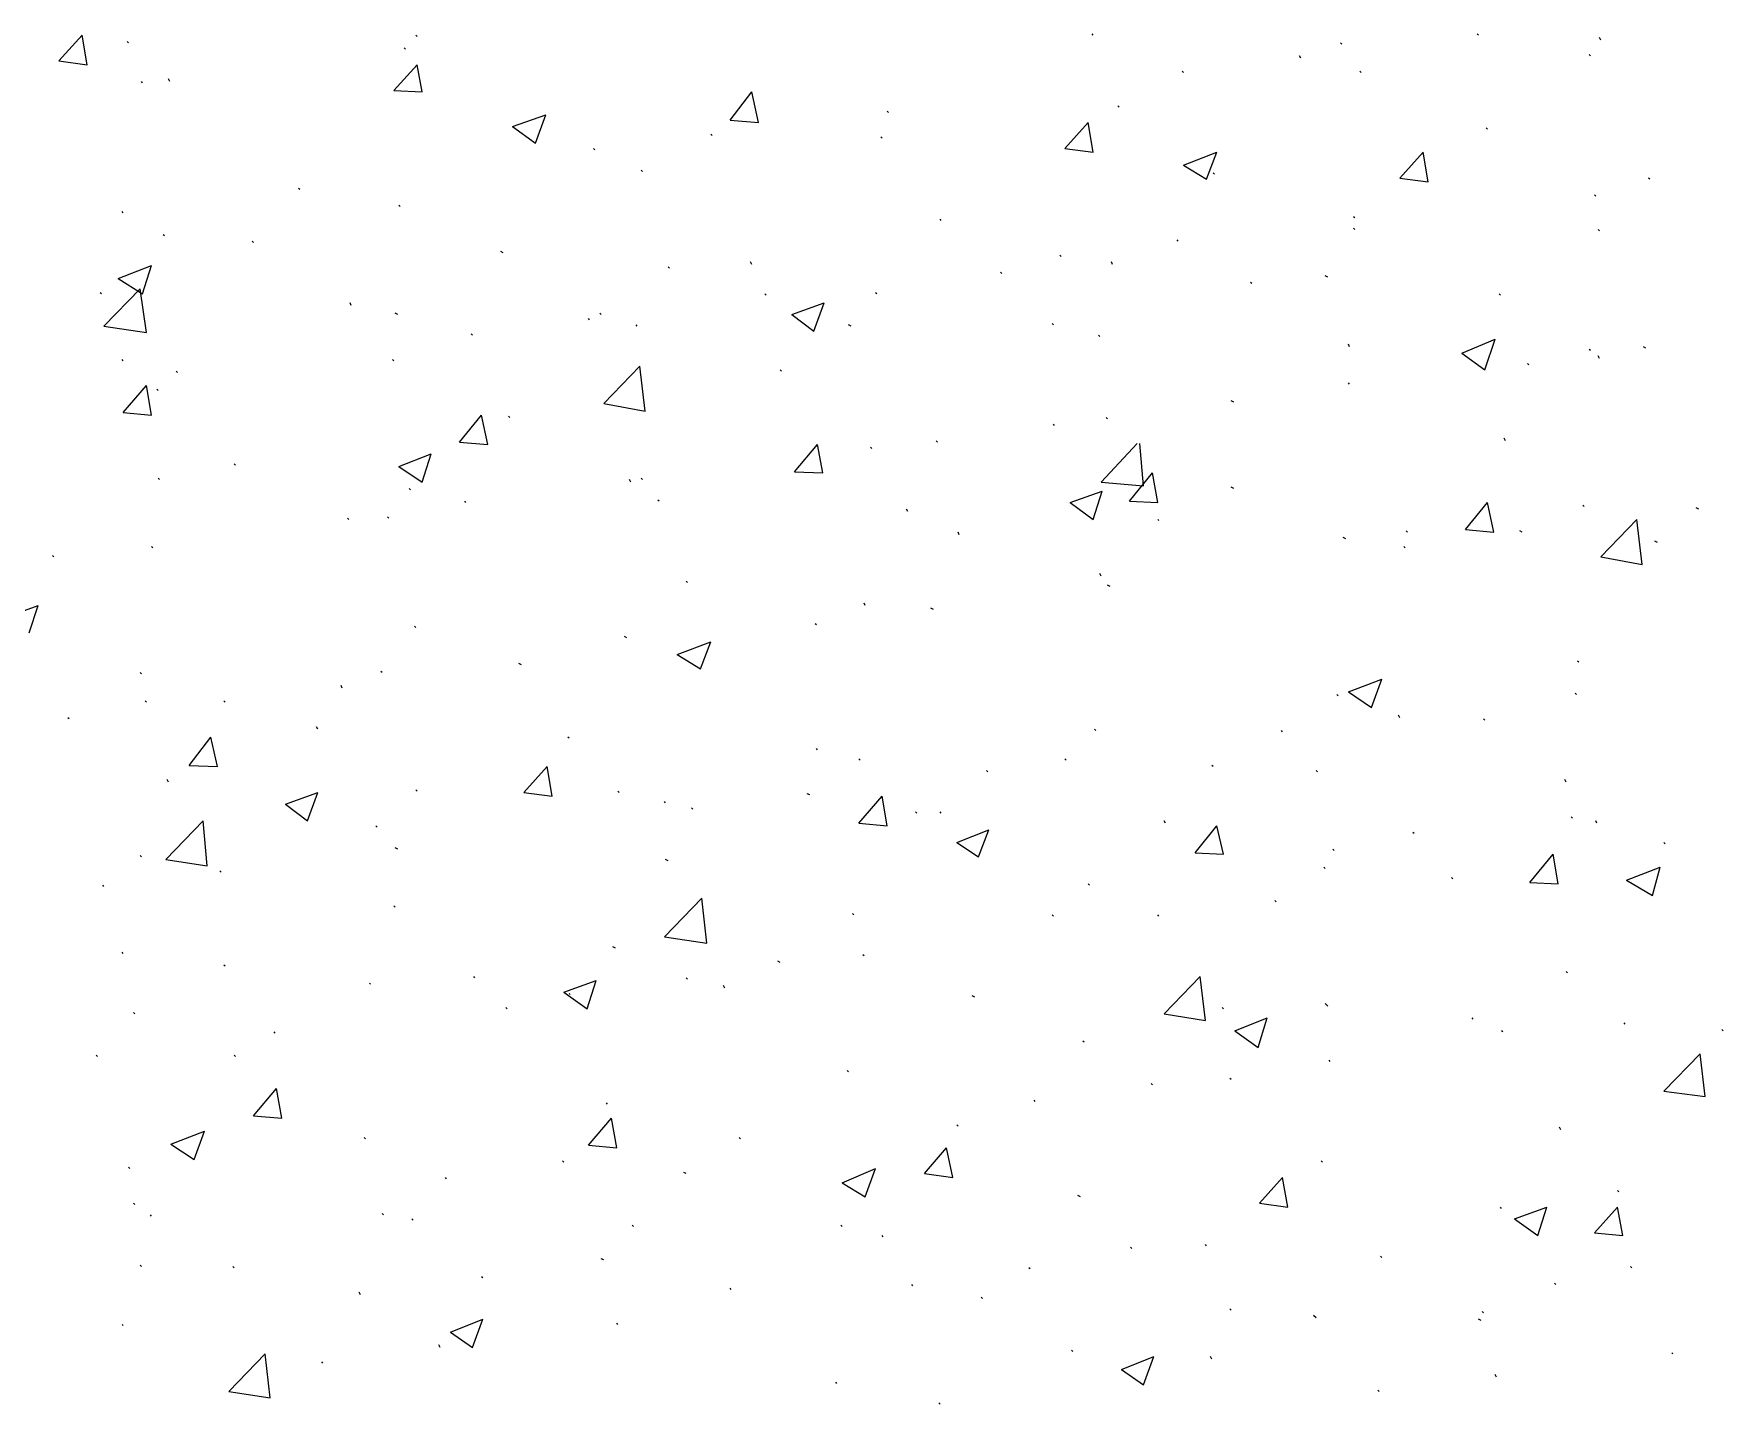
# Model space of a CAD drawing. Header units: millimetres. Extents: x 2928 to 3112, y 1220 to 1280.
# Drawn here: x 2955.221 to 2957.407, y 1247.575 to 1249.349 of the extents above; entities that cross this region are included whole.
import ezdxf

# ---------------------------------------------------------------- set-up
doc = ezdxf.new("R2010")
doc.units = ezdxf.units.MM

msp = doc.modelspace()

# ---------------------------------------------------------------- linework, layer by layer
at = {"color": 92, "linetype": 'Continuous', "lineweight": 13, "true_color": 0x00b800}
for points in [[(2955.25318, 1249.31374), (2955.28318, 1249.34707), (2955.28318, 1249.34707)], [(2955.28985, 1249.30874), (2955.28318, 1249.34707), (2955.28318, 1249.34707)], [(2955.34318, 1249.33707), (2955.34152, 1249.33874), (2955.34152, 1249.33874)], [(2955.71652, 1249.3454), (2955.71486, 1249.34707), (2955.71486, 1249.34707)], [(2956.59154, 1249.34707), (2956.58987, 1249.34874), (2956.58987, 1249.34874)], [(2956.91321, 1249.3354), (2956.91154, 1249.33707), (2956.91154, 1249.33707)], [(2957.08988, 1249.34707), (2957.08821, 1249.34874), (2957.08821, 1249.34874)], [(2957.24821, 1249.3404), (2957.24654, 1249.34374), (2957.24654, 1249.34374)], [(2955.25318, 1249.31374), (2955.28985, 1249.30874), (2955.28985, 1249.30874)], [(2955.70152, 1249.32874), (2955.69986, 1249.3304), (2955.69986, 1249.3304)], [(2956.85987, 1249.31707), (2956.85821, 1249.3204), (2956.85821, 1249.3204)], [(2957.23488, 1249.3204), (2957.23321, 1249.32207), (2957.23321, 1249.32207)], [(2955.39652, 1249.28707), (2955.39485, 1249.2904), (2955.39485, 1249.2904)], [(2955.68652, 1249.2754), (2955.71652, 1249.30874), (2955.71652, 1249.30874)], [(2955.72319, 1249.27374), (2955.71652, 1249.30874), (2955.71652, 1249.30874)], [(2956.7082, 1249.29874), (2956.70654, 1249.3004), (2956.70654, 1249.3004)], [(2956.93821, 1249.29874), (2956.93654, 1249.3004), (2956.93654, 1249.3004)], [(2955.36152, 1249.2854), (2955.35985, 1249.28707), (2955.35985, 1249.28707)], [(2955.68652, 1249.2754), (2955.72319, 1249.27374), (2955.72319, 1249.27374)], [(2956.12153, 1249.23707), (2956.14986, 1249.27374), (2956.14986, 1249.27374)], [(2956.1582, 1249.23374), (2956.14986, 1249.27374), (2956.14986, 1249.27374)], [(2955.83986, 1249.22873), (2955.88319, 1249.24374), (2955.88319, 1249.24374)], [(2955.86986, 1249.20707), (2955.88319, 1249.24374), (2955.88319, 1249.24374)], [(2956.32653, 1249.24707), (2956.32486, 1249.24874), (2956.32486, 1249.24874)], [(2956.62487, 1249.25374), (2956.6232, 1249.2554), (2956.6232, 1249.2554)], [(2955.83986, 1249.22873), (2955.86986, 1249.20707), (2955.86986, 1249.20707)], [(2956.12153, 1249.23707), (2956.1582, 1249.23374), (2956.1582, 1249.23374)], [(2956.55487, 1249.2004), (2956.58487, 1249.23374), (2956.58487, 1249.23374)], [(2956.59154, 1249.1954), (2956.58487, 1249.23374), (2956.58487, 1249.23374)], [(2957.10154, 1249.2254), (2957.09988, 1249.22707), (2957.09988, 1249.22707)], [(2955.94653, 1249.19873), (2955.94486, 1249.2004), (2955.94486, 1249.2004)], [(2956.0982, 1249.21707), (2956.09653, 1249.21873), (2956.09653, 1249.21873)], [(2956.3182, 1249.21373), (2956.31653, 1249.2154), (2956.31653, 1249.2154)], [(2956.55487, 1249.2004), (2956.59154, 1249.1954), (2956.59154, 1249.1954)], [(2956.7082, 1249.17873), (2956.75154, 1249.1954), (2956.75154, 1249.1954)], [(2956.7082, 1249.17873), (2956.7382, 1249.1604), (2956.7382, 1249.1604)], [(2956.7382, 1249.1604), (2956.75154, 1249.1954), (2956.75154, 1249.1954)], [(2956.98821, 1249.16207), (2957.01821, 1249.1954), (2957.01821, 1249.1954)], [(2957.02487, 1249.15707), (2957.01821, 1249.1954), (2957.01821, 1249.1954)], [(2956.00819, 1249.1704), (2956.00653, 1249.17207), (2956.00653, 1249.17207)], [(2956.7482, 1249.16707), (2956.74654, 1249.16873), (2956.74654, 1249.16873)], [(2956.98821, 1249.16207), (2957.02487, 1249.15707), (2957.02487, 1249.15707)], [(2957.31155, 1249.1604), (2957.30988, 1249.16207), (2957.30988, 1249.16207)], [(2955.56485, 1249.14707), (2955.56319, 1249.14873), (2955.56319, 1249.14873)], [(2957.24154, 1249.13873), (2957.23988, 1249.1404), (2957.23988, 1249.1404)], [(2955.33652, 1249.11707), (2955.33485, 1249.11873), (2955.33485, 1249.11873)], [(2955.69486, 1249.1254), (2955.69319, 1249.12707), (2955.69319, 1249.12707)], [(2956.39487, 1249.10707), (2956.3932, 1249.10873), (2956.3932, 1249.10873)], [(2956.92987, 1249.1104), (2956.92821, 1249.11207), (2956.92821, 1249.11207)], [(2956.92987, 1249.0954), (2956.92821, 1249.09707), (2956.92821, 1249.09707)], [(2957.24654, 1249.09373), (2957.24488, 1249.0954), (2957.24488, 1249.0954)], [(2955.38985, 1249.08707), (2955.38818, 1249.08873), (2955.38818, 1249.08873)], [(2955.50485, 1249.07873), (2955.50319, 1249.0804), (2955.50319, 1249.0804)], [(2956.70154, 1249.0804), (2956.69987, 1249.08207), (2956.69987, 1249.08207)], [(2955.32985, 1249.03207), (2955.37318, 1249.04873), (2955.37318, 1249.04873)], [(2955.36152, 1249.01207), (2955.37318, 1249.04873), (2955.37318, 1249.04873)], [(2955.82819, 1249.0654), (2955.82486, 1249.06707), (2955.82486, 1249.06707)], [(2956.04319, 1249.0454), (2956.04153, 1249.04707), (2956.04153, 1249.04707)], [(2956.14986, 1249.0504), (2956.1482, 1249.05373), (2956.1482, 1249.05373)], [(2956.54987, 1249.0604), (2956.5482, 1249.06207), (2956.5482, 1249.06207)], [(2956.61654, 1249.0504), (2956.61487, 1249.05373), (2956.61487, 1249.05373)], [(2955.32985, 1249.03207), (2955.36152, 1249.01207), (2955.36152, 1249.01207)], [(2956.4732, 1249.03873), (2956.47153, 1249.0404), (2956.47153, 1249.0404)], [(2956.79654, 1249.0254), (2956.79487, 1249.02707), (2956.79487, 1249.02707)], [(2956.89487, 1249.03373), (2956.89154, 1249.0354), (2956.89154, 1249.0354)], [(2955.30818, 1249.01207), (2955.30652, 1249.01373), (2955.30652, 1249.01373)], [(2955.31152, 1248.9704), (2955.35818, 1249.01873), (2955.35818, 1249.01873)], [(2955.36652, 1248.96206), (2955.35818, 1249.01873), (2955.35818, 1249.01873)], [(2956.1682, 1249.0104), (2956.16653, 1249.01207), (2956.16653, 1249.01207)], [(2956.31153, 1249.01207), (2956.30986, 1249.01373), (2956.30986, 1249.01373)], [(2957.11821, 1249.0104), (2957.11654, 1249.01207), (2957.11654, 1249.01207)], [(2955.63152, 1248.99707), (2955.62986, 1249.0004), (2955.62986, 1249.0004)], [(2955.69152, 1248.9854), (2955.68819, 1248.98706), (2955.68819, 1248.98706)], [(2955.95486, 1248.9854), (2955.95319, 1248.98706), (2955.95319, 1248.98706)], [(2956.20153, 1248.9854), (2956.2432, 1249.0004), (2956.2432, 1249.0004)], [(2956.20153, 1248.9854), (2956.22986, 1248.96373), (2956.22986, 1248.96373)], [(2956.22986, 1248.96373), (2956.2432, 1249.0004), (2956.2432, 1249.0004)], [(2955.31152, 1248.9704), (2955.36652, 1248.96206), (2955.36652, 1248.96206)], [(2955.78819, 1248.95873), (2955.78652, 1248.9604), (2955.78652, 1248.9604)], [(2955.93986, 1248.97873), (2955.93819, 1248.9804), (2955.93819, 1248.9804)], [(2956.00153, 1248.9704), (2955.99986, 1248.97206), (2955.99986, 1248.97206)], [(2956.2782, 1248.9704), (2956.27486, 1248.97206), (2956.27486, 1248.97206)], [(2956.53987, 1248.97206), (2956.5382, 1248.97373), (2956.5382, 1248.97373)], [(2956.59987, 1248.95706), (2956.5982, 1248.95873), (2956.5982, 1248.95873)], [(2956.92321, 1248.94373), (2956.92154, 1248.94706), (2956.92154, 1248.94706)], [(2957.06821, 1248.9354), (2957.11154, 1248.95373), (2957.11154, 1248.95373)], [(2957.09821, 1248.91373), (2957.11154, 1248.95373), (2957.11154, 1248.95373)], [(2957.23488, 1248.93873), (2957.23321, 1248.9404), (2957.23321, 1248.9404)], [(2957.30655, 1248.94206), (2957.30321, 1248.94373), (2957.30321, 1248.94373)], [(2955.33652, 1248.9254), (2955.33485, 1248.92706), (2955.33485, 1248.92706)], [(2955.68652, 1248.9254), (2955.68486, 1248.92706), (2955.68486, 1248.92706)], [(2955.95819, 1248.8704), (2956.00486, 1248.91873), (2956.00486, 1248.91873)], [(2956.01153, 1248.8604), (2956.00486, 1248.91873), (2956.00486, 1248.91873)], [(2957.06821, 1248.9354), (2957.09821, 1248.91373), (2957.09821, 1248.91373)], [(2957.15488, 1248.9204), (2957.15321, 1248.92206), (2957.15321, 1248.92206)], [(2957.24654, 1248.92873), (2957.24488, 1248.93206), (2957.24488, 1248.93206)], [(2955.33652, 1248.85873), (2955.36652, 1248.89373), (2955.36652, 1248.89373)], [(2955.37318, 1248.8554), (2955.36652, 1248.89373), (2955.36652, 1248.89373)], [(2955.40652, 1248.9104), (2955.40485, 1248.91206), (2955.40485, 1248.91206)], [(2956.1882, 1248.91206), (2956.18653, 1248.91373), (2956.18653, 1248.91373)], [(2956.92321, 1248.8954), (2956.92154, 1248.89706), (2956.92154, 1248.89706)], [(2955.38152, 1248.88706), (2955.37985, 1248.88873), (2955.37985, 1248.88873)], [(2956.7732, 1248.87206), (2956.76987, 1248.87373), (2956.76987, 1248.87373)], [(2955.33652, 1248.85873), (2955.37318, 1248.8554), (2955.37318, 1248.8554)], [(2955.77152, 1248.8204), (2955.79986, 1248.8554), (2955.79986, 1248.8554)], [(2955.80819, 1248.81706), (2955.79986, 1248.8554), (2955.79986, 1248.8554)], [(2955.83652, 1248.85206), (2955.83486, 1248.85373), (2955.83486, 1248.85373)], [(2955.95819, 1248.8704), (2956.01153, 1248.8604), (2956.01153, 1248.8604)], [(2956.60987, 1248.8504), (2956.6082, 1248.85206), (2956.6082, 1248.85206)], [(2956.54153, 1248.84206), (2956.53987, 1248.84373), (2956.53987, 1248.84373)], [(2955.77152, 1248.8204), (2955.80819, 1248.81706), (2955.80819, 1248.81706)], [(2956.20486, 1248.78206), (2956.23486, 1248.81706), (2956.23486, 1248.81706)], [(2956.24153, 1248.7804), (2956.23486, 1248.81706), (2956.23486, 1248.81706)], [(2956.30486, 1248.81206), (2956.3032, 1248.81373), (2956.3032, 1248.81373)], [(2956.38987, 1248.8204), (2956.3882, 1248.82206), (2956.3882, 1248.82206)], [(2956.60154, 1248.76873), (2956.6482, 1248.81873), (2956.6482, 1248.81873)], [(2956.65654, 1248.76373), (2956.65154, 1248.81873), (2956.65154, 1248.81873)], [(2957.12488, 1248.82206), (2957.12321, 1248.8254), (2957.12321, 1248.8254)], [(2955.48152, 1248.7904), (2955.47985, 1248.79206), (2955.47985, 1248.79206)], [(2955.69319, 1248.78873), (2955.73486, 1248.8054), (2955.73486, 1248.8054)], [(2955.69319, 1248.78873), (2955.72319, 1248.76873), (2955.72319, 1248.76873)], [(2955.72319, 1248.76873), (2955.73486, 1248.8054), (2955.73486, 1248.8054)], [(2955.38318, 1248.77206), (2955.38152, 1248.77373), (2955.38152, 1248.77373)], [(2955.99319, 1248.76873), (2955.99153, 1248.77206), (2955.99153, 1248.77206)], [(2956.00819, 1248.77206), (2956.00653, 1248.77373), (2956.00653, 1248.77373)], [(2956.20486, 1248.78206), (2956.24153, 1248.7804), (2956.24153, 1248.7804)], [(2956.60154, 1248.76873), (2956.65654, 1248.76373), (2956.65654, 1248.76373)], [(2956.6382, 1248.74373), (2956.6682, 1248.7804), (2956.6682, 1248.7804)], [(2956.67487, 1248.74206), (2956.6682, 1248.7804), (2956.6682, 1248.7804)], [(2955.70819, 1248.75873), (2955.70652, 1248.76039), (2955.70652, 1248.76039)], [(2955.77986, 1248.74206), (2955.77819, 1248.74373), (2955.77819, 1248.74373)], [(2956.02986, 1248.74373), (2956.02819, 1248.74539), (2956.02819, 1248.74539)], [(2956.56154, 1248.74206), (2956.6032, 1248.75706), (2956.6032, 1248.75706)], [(2956.56154, 1248.74206), (2956.59154, 1248.72039), (2956.59154, 1248.72039)], [(2956.59154, 1248.72039), (2956.6032, 1248.75706), (2956.6032, 1248.75706)], [(2956.6382, 1248.74373), (2956.67487, 1248.74206), (2956.67487, 1248.74206)], [(2956.7732, 1248.76039), (2956.76987, 1248.76206), (2956.76987, 1248.76206)], [(2957.07321, 1248.70706), (2957.10154, 1248.74206), (2957.10154, 1248.74206)], [(2957.10988, 1248.70373), (2957.10154, 1248.74206), (2957.10154, 1248.74206)], [(2955.62819, 1248.72039), (2955.62652, 1248.72206), (2955.62652, 1248.72206)], [(2955.67986, 1248.72206), (2955.67819, 1248.72373), (2955.67819, 1248.72373)], [(2956.35153, 1248.73039), (2956.34987, 1248.73373), (2956.34987, 1248.73373)], [(2956.67654, 1248.71873), (2956.67487, 1248.72039), (2956.67487, 1248.72039)], [(2957.22654, 1248.73706), (2957.22488, 1248.73873), (2957.22488, 1248.73873)], [(2957.24821, 1248.67206), (2957.29488, 1248.72039), (2957.29488, 1248.72039)], [(2957.30155, 1248.66206), (2957.29488, 1248.72039), (2957.29488, 1248.72039)], [(2957.37488, 1248.73373), (2957.37155, 1248.73539), (2957.37155, 1248.73539)], [(2956.4182, 1248.70039), (2956.41653, 1248.70373), (2956.41653, 1248.70373)], [(2956.91821, 1248.69539), (2956.91487, 1248.69706), (2956.91487, 1248.69706)], [(2956.99821, 1248.70373), (2956.99654, 1248.70539), (2956.99654, 1248.70539)], [(2957.07321, 1248.70706), (2957.10988, 1248.70373), (2957.10988, 1248.70373)], [(2957.14654, 1248.70373), (2957.14321, 1248.70539), (2957.14321, 1248.70539)], [(2955.37485, 1248.68373), (2955.37318, 1248.68539), (2955.37318, 1248.68539)], [(2956.99487, 1248.68373), (2956.99321, 1248.68539), (2956.99321, 1248.68539)], [(2957.32155, 1248.69039), (2957.31821, 1248.69206), (2957.31821, 1248.69206)], [(2955.24652, 1248.67206), (2955.24485, 1248.67373), (2955.24485, 1248.67373)], [(2957.24821, 1248.67206), (2957.30155, 1248.66206), (2957.30155, 1248.66206)], [(2956.06653, 1248.63873), (2956.06486, 1248.64039), (2956.06486, 1248.64039)], [(2956.60154, 1248.64706), (2956.59987, 1248.65039), (2956.59987, 1248.65039)], [(2956.6132, 1248.63373), (2956.60987, 1248.63539), (2956.60987, 1248.63539)], [(2956.29653, 1248.60873), (2956.29486, 1248.61206), (2956.29486, 1248.61206)], [(2955.18485, 1248.59373), (2955.22652, 1248.60873), (2955.22652, 1248.60873)], [(2955.21485, 1248.57373), (2955.22652, 1248.60873), (2955.22652, 1248.60873)], [(2956.38487, 1248.60373), (2956.38153, 1248.60539), (2956.38153, 1248.60539)], [(2955.71486, 1248.58039), (2955.71319, 1248.58206), (2955.71319, 1248.58206)], [(2955.98819, 1248.56706), (2955.98486, 1248.56873), (2955.98486, 1248.56873)], [(2956.2332, 1248.58373), (2956.23153, 1248.58539), (2956.23153, 1248.58539)], [(2956.05319, 1248.54539), (2956.09653, 1248.56206), (2956.09653, 1248.56206)], [(2956.05319, 1248.54539), (2956.08319, 1248.52706), (2956.08319, 1248.52706)], [(2956.08319, 1248.52706), (2956.09653, 1248.56206), (2956.09653, 1248.56206)], [(2955.67152, 1248.52206), (2955.66986, 1248.52372), (2955.66986, 1248.52372)], [(2955.85152, 1248.53206), (2955.84819, 1248.53373), (2955.84819, 1248.53373)], [(2957.21988, 1248.53539), (2957.21821, 1248.53706), (2957.21821, 1248.53706)], [(2955.35985, 1248.52039), (2955.35818, 1248.52206), (2955.35818, 1248.52206)], [(2955.61985, 1248.50206), (2955.61819, 1248.50539), (2955.61819, 1248.50539)], [(2956.92154, 1248.49706), (2956.96487, 1248.51372), (2956.96487, 1248.51372)], [(2956.95154, 1248.47706), (2956.96487, 1248.51372), (2956.96487, 1248.51372)], [(2955.36652, 1248.48372), (2955.36485, 1248.48539), (2955.36485, 1248.48539)], [(2955.46819, 1248.48372), (2955.46652, 1248.48539), (2955.46652, 1248.48539)], [(2956.90821, 1248.49206), (2956.90654, 1248.49372), (2956.90654, 1248.49372)], [(2956.92154, 1248.49706), (2956.95154, 1248.47706), (2956.95154, 1248.47706)], [(2957.21654, 1248.49372), (2957.21488, 1248.49539), (2957.21488, 1248.49539)], [(2955.26652, 1248.46206), (2955.26485, 1248.46372), (2955.26485, 1248.46372)], [(2956.98821, 1248.46372), (2956.98654, 1248.46706), (2956.98654, 1248.46706)], [(2957.09821, 1248.46039), (2957.09654, 1248.46206), (2957.09654, 1248.46206)], [(2955.42152, 1248.40206), (2955.44985, 1248.43872), (2955.44985, 1248.43872)], [(2955.45819, 1248.40039), (2955.44985, 1248.43872), (2955.44985, 1248.43872)], [(2955.58819, 1248.44872), (2955.58652, 1248.45206), (2955.58652, 1248.45206)], [(2955.91319, 1248.43706), (2955.91153, 1248.43872), (2955.91153, 1248.43872)], [(2956.59487, 1248.44706), (2956.5932, 1248.44872), (2956.5932, 1248.44872)], [(2956.83654, 1248.44539), (2956.83487, 1248.44706), (2956.83487, 1248.44706)], [(2956.23486, 1248.42206), (2956.2332, 1248.42372), (2956.2332, 1248.42372)], [(2955.42152, 1248.40206), (2955.45819, 1248.40039), (2955.45819, 1248.40039)], [(2955.85486, 1248.36706), (2955.88486, 1248.40039), (2955.88486, 1248.40039)], [(2955.89153, 1248.36206), (2955.88486, 1248.40039), (2955.88486, 1248.40039)], [(2956.28986, 1248.40872), (2956.2882, 1248.41039), (2956.2882, 1248.41039)], [(2956.45487, 1248.39372), (2956.4532, 1248.39539), (2956.4532, 1248.39539)], [(2956.55653, 1248.40872), (2956.55487, 1248.41039), (2956.55487, 1248.41039)], [(2956.74654, 1248.40039), (2956.74487, 1248.40206), (2956.74487, 1248.40206)], [(2956.88154, 1248.39372), (2956.87987, 1248.39539), (2956.87987, 1248.39539)], [(2955.39485, 1248.38039), (2955.39318, 1248.38372), (2955.39318, 1248.38372)], [(2955.71652, 1248.36872), (2955.71486, 1248.37039), (2955.71486, 1248.37039)], [(2957.20321, 1248.38039), (2957.20154, 1248.38372), (2957.20154, 1248.38372)], [(2955.54652, 1248.35206), (2955.58819, 1248.36706), (2955.58819, 1248.36706)], [(2955.54652, 1248.35206), (2955.57485, 1248.33039), (2955.57485, 1248.33039)], [(2955.57485, 1248.33039), (2955.58819, 1248.36706), (2955.58819, 1248.36706)], [(2955.85486, 1248.36706), (2955.89153, 1248.36206), (2955.89153, 1248.36206)], [(2955.97819, 1248.36706), (2955.97653, 1248.36872), (2955.97653, 1248.36872)], [(2956.03819, 1248.35372), (2956.03653, 1248.35539), (2956.03653, 1248.35539)], [(2956.22486, 1248.36372), (2956.22153, 1248.36539), (2956.22153, 1248.36539)], [(2956.2882, 1248.32706), (2956.3182, 1248.36206), (2956.3182, 1248.36206)], [(2956.32486, 1248.32372), (2956.3182, 1248.36206), (2956.3182, 1248.36206)], [(2955.39152, 1248.28039), (2955.43985, 1248.33039), (2955.43985, 1248.33039)], [(2955.44485, 1248.27205), (2955.43985, 1248.33039), (2955.43985, 1248.33039)], [(2956.07319, 1248.34539), (2956.07153, 1248.34706), (2956.07153, 1248.34706)], [(2956.2882, 1248.32706), (2956.32486, 1248.32372), (2956.32486, 1248.32372)], [(2956.3632, 1248.34039), (2956.36153, 1248.34206), (2956.36153, 1248.34206)], [(2956.39487, 1248.34039), (2956.3932, 1248.34206), (2956.3932, 1248.34206)], [(2956.68487, 1248.32706), (2956.6832, 1248.33039), (2956.6832, 1248.33039)], [(2957.21154, 1248.33372), (2957.20988, 1248.33539), (2957.20988, 1248.33539)], [(2957.24321, 1248.32706), (2957.24154, 1248.33039), (2957.24154, 1248.33039)], [(2955.66486, 1248.32206), (2955.66319, 1248.32372), (2955.66319, 1248.32372)], [(2956.41487, 1248.30206), (2956.45653, 1248.31872), (2956.45653, 1248.31872)], [(2956.4432, 1248.28372), (2956.45653, 1248.31872), (2956.45653, 1248.31872)], [(2956.7232, 1248.28872), (2956.75154, 1248.32372), (2956.75154, 1248.32372)], [(2956.75987, 1248.28705), (2956.75154, 1248.32372), (2956.75154, 1248.32372)], [(2957.00654, 1248.31372), (2957.00487, 1248.31539), (2957.00487, 1248.31539)], [(2955.35985, 1248.28372), (2955.35818, 1248.28539), (2955.35818, 1248.28539)], [(2955.69152, 1248.29372), (2955.68819, 1248.29539), (2955.68819, 1248.29539)], [(2956.41487, 1248.30206), (2956.4432, 1248.28372), (2956.4432, 1248.28372)], [(2956.7232, 1248.28872), (2956.75987, 1248.28705), (2956.75987, 1248.28705)], [(2956.90321, 1248.29205), (2956.90154, 1248.29372), (2956.90154, 1248.29372)], [(2957.15654, 1248.25039), (2957.18654, 1248.28705), (2957.18654, 1248.28705)], [(2957.19321, 1248.24872), (2957.18654, 1248.28705), (2957.18654, 1248.28705)], [(2957.33155, 1248.30039), (2957.32988, 1248.30206), (2957.32988, 1248.30206)], [(2955.39152, 1248.28039), (2955.44485, 1248.27205), (2955.44485, 1248.27205)], [(2955.46319, 1248.26372), (2955.46152, 1248.26539), (2955.46152, 1248.26539)], [(2956.04153, 1248.27872), (2956.03819, 1248.28039), (2956.03819, 1248.28039)], [(2956.89154, 1248.26872), (2956.88987, 1248.27039), (2956.88987, 1248.27039)], [(2957.28155, 1248.25372), (2957.32488, 1248.27039), (2957.32488, 1248.27039)], [(2957.31488, 1248.23372), (2957.32488, 1248.27039), (2957.32488, 1248.27039)], [(2955.31152, 1248.24539), (2955.30985, 1248.24705), (2955.30985, 1248.24705)], [(2956.58654, 1248.24705), (2956.58487, 1248.24872), (2956.58487, 1248.24872)], [(2957.05654, 1248.25539), (2957.05488, 1248.25705), (2957.05488, 1248.25705)], [(2957.15654, 1248.25039), (2957.19321, 1248.24872), (2957.19321, 1248.24872)], [(2957.28155, 1248.25372), (2957.31488, 1248.23372), (2957.31488, 1248.23372)], [(2955.68819, 1248.21872), (2955.68652, 1248.22039), (2955.68652, 1248.22039)], [(2956.03653, 1248.18039), (2956.08486, 1248.23039), (2956.08486, 1248.23039)], [(2956.09153, 1248.17205), (2956.08486, 1248.23039), (2956.08486, 1248.23039)], [(2956.82821, 1248.22539), (2956.82654, 1248.22705), (2956.82654, 1248.22705)], [(2956.28153, 1248.20872), (2956.27986, 1248.21039), (2956.27986, 1248.21039)], [(2956.53987, 1248.20705), (2956.5382, 1248.20872), (2956.5382, 1248.20872)], [(2956.67654, 1248.20705), (2956.67487, 1248.20872), (2956.67487, 1248.20872)], [(2956.03653, 1248.18039), (2956.09153, 1248.17205), (2956.09153, 1248.17205)], [(2955.33652, 1248.15872), (2955.33485, 1248.16039), (2955.33485, 1248.16039)], [(2955.97319, 1248.16539), (2955.96986, 1248.16705), (2955.96986, 1248.16705)], [(2956.29486, 1248.15539), (2956.2932, 1248.15705), (2956.2932, 1248.15705)], [(2955.46819, 1248.14205), (2955.46652, 1248.14372), (2955.46652, 1248.14372)], [(2955.79152, 1248.12705), (2955.78986, 1248.12872), (2955.78986, 1248.12872)], [(2956.18653, 1248.14705), (2956.1832, 1248.14872), (2956.1832, 1248.14872)], [(2956.6832, 1248.08039), (2956.72987, 1248.12872), (2956.72987, 1248.12872)], [(2956.73654, 1248.07205), (2956.72987, 1248.12872), (2956.72987, 1248.12872)], [(2957.20488, 1248.13372), (2957.20321, 1248.13539), (2957.20321, 1248.13539)], [(2955.65652, 1248.11872), (2955.65486, 1248.12039), (2955.65486, 1248.12039)], [(2955.90653, 1248.10872), (2955.94819, 1248.12372), (2955.94819, 1248.12372)], [(2955.90653, 1248.10872), (2955.93653, 1248.08705), (2955.93653, 1248.08705)], [(2955.91486, 1248.10539), (2955.91319, 1248.10705), (2955.91319, 1248.10705)], [(2955.93653, 1248.08705), (2955.94819, 1248.12372), (2955.94819, 1248.12372)], [(2956.06653, 1248.12539), (2956.06486, 1248.12705), (2956.06486, 1248.12705)], [(2956.11486, 1248.11372), (2956.1132, 1248.11705), (2956.1132, 1248.11705)], [(2955.83319, 1248.08705), (2955.83152, 1248.08872), (2955.83152, 1248.08872)], [(2956.4382, 1248.10205), (2956.43487, 1248.10372), (2956.43487, 1248.10372)], [(2956.75987, 1248.08705), (2956.7582, 1248.08872), (2956.7582, 1248.08872)], [(2956.89487, 1248.09039), (2956.89154, 1248.09372), (2956.89154, 1248.09372)], [(2955.35152, 1248.08039), (2955.34985, 1248.08205), (2955.34985, 1248.08205)], [(2956.6832, 1248.08039), (2956.73654, 1248.07205), (2956.73654, 1248.07205)], [(2956.77487, 1248.05872), (2956.81654, 1248.07539), (2956.81654, 1248.07539)], [(2956.80487, 1248.03705), (2956.81654, 1248.07539), (2956.81654, 1248.07539)], [(2957.08321, 1248.07372), (2957.08154, 1248.07539), (2957.08154, 1248.07539)], [(2957.27988, 1248.06705), (2957.27821, 1248.06872), (2957.27821, 1248.06872)], [(2955.53319, 1248.05538), (2955.53152, 1248.05705), (2955.53152, 1248.05705)], [(2956.57987, 1248.04372), (2956.5782, 1248.04538), (2956.5782, 1248.04538)], [(2956.77487, 1248.05872), (2956.80487, 1248.03705), (2956.80487, 1248.03705)], [(2957.12154, 1248.05705), (2957.11988, 1248.05872), (2957.11988, 1248.05872)], [(2957.40655, 1248.05872), (2957.40488, 1248.06038), (2957.40488, 1248.06038)], [(2955.30318, 1248.02538), (2955.30152, 1248.02705), (2955.30152, 1248.02705)], [(2955.48152, 1248.02538), (2955.47985, 1248.02705), (2955.47985, 1248.02705)], [(2956.89821, 1248.01872), (2956.89654, 1248.02038), (2956.89654, 1248.02038)], [(2957.32988, 1247.98038), (2957.37655, 1248.02872), (2957.37655, 1248.02872)], [(2957.38321, 1247.97372), (2957.37655, 1248.02872), (2957.37655, 1248.02872)], [(2956.27486, 1248.00538), (2956.2732, 1248.00705), (2956.2732, 1248.00705)], [(2955.50485, 1247.94872), (2955.53485, 1247.98372), (2955.53485, 1247.98372)], [(2955.54152, 1247.94538), (2955.53485, 1247.98372), (2955.53485, 1247.98372)], [(2956.6682, 1247.98872), (2956.66654, 1247.99038), (2956.66654, 1247.99038)], [(2956.76987, 1247.99538), (2956.7682, 1247.99705), (2956.7682, 1247.99705)], [(2957.32988, 1247.98038), (2957.38321, 1247.97372), (2957.38321, 1247.97372)], [(2955.96319, 1247.96372), (2955.96153, 1247.96538), (2955.96153, 1247.96538)], [(2956.51653, 1247.96705), (2956.51487, 1247.96872), (2956.51487, 1247.96872)], [(2955.50485, 1247.94872), (2955.54152, 1247.94538), (2955.54152, 1247.94538)], [(2955.93819, 1247.91038), (2955.96819, 1247.94538), (2955.96819, 1247.94538)], [(2955.97486, 1247.90705), (2955.96819, 1247.94538), (2955.96819, 1247.94538)], [(2956.41653, 1247.93538), (2956.41487, 1247.93705), (2956.41487, 1247.93705)], [(2957.19654, 1247.93038), (2957.19488, 1247.93372), (2957.19488, 1247.93372)], [(2955.39819, 1247.91205), (2955.44152, 1247.92872), (2955.44152, 1247.92872)], [(2955.39819, 1247.91205), (2955.42819, 1247.89205), (2955.42819, 1247.89205)], [(2955.42819, 1247.89205), (2955.44152, 1247.92872), (2955.44152, 1247.92872)], [(2955.64986, 1247.91872), (2955.64819, 1247.92038), (2955.64819, 1247.92038)], [(2955.93819, 1247.91038), (2955.97486, 1247.90705), (2955.97486, 1247.90705)], [(2956.13486, 1247.91872), (2956.1332, 1247.92038), (2956.1332, 1247.92038)], [(2955.90653, 1247.88872), (2955.90486, 1247.89038), (2955.90486, 1247.89038)], [(2956.3732, 1247.87372), (2956.40153, 1247.90705), (2956.40153, 1247.90705)], [(2956.40987, 1247.86872), (2956.40153, 1247.90705), (2956.40153, 1247.90705)], [(2956.88821, 1247.88872), (2956.88654, 1247.89038), (2956.88654, 1247.89038)], [(2955.34485, 1247.88038), (2955.34318, 1247.88205), (2955.34318, 1247.88205)], [(2955.75486, 1247.86705), (2955.75319, 1247.86872), (2955.75319, 1247.86872)], [(2956.06486, 1247.87372), (2956.06153, 1247.87538), (2956.06153, 1247.87538)], [(2956.26653, 1247.86205), (2956.30986, 1247.88038), (2956.30986, 1247.88038)], [(2956.29653, 1247.84372), (2956.30986, 1247.88038), (2956.30986, 1247.88038)], [(2956.3732, 1247.87372), (2956.40987, 1247.86872), (2956.40987, 1247.86872)], [(2956.80654, 1247.83538), (2956.83654, 1247.86872), (2956.83654, 1247.86872)], [(2956.84321, 1247.83038), (2956.83654, 1247.86872), (2956.83654, 1247.86872)], [(2956.26653, 1247.86205), (2956.29653, 1247.84372), (2956.29653, 1247.84372)], [(2956.57487, 1247.84372), (2956.57154, 1247.84538), (2956.57154, 1247.84538)], [(2957.27155, 1247.85038), (2957.26988, 1247.85205), (2957.26988, 1247.85205)], [(2955.35152, 1247.83372), (2955.34985, 1247.83538), (2955.34985, 1247.83538)], [(2956.80654, 1247.83538), (2956.84321, 1247.83038), (2956.84321, 1247.83038)], [(2957.11988, 1247.82871), (2957.11821, 1247.83038), (2957.11821, 1247.83038)], [(2957.13654, 1247.81538), (2957.17821, 1247.83038), (2957.17821, 1247.83038)], [(2957.16654, 1247.79371), (2957.17821, 1247.83038), (2957.17821, 1247.83038)], [(2957.23988, 1247.79705), (2957.26988, 1247.83038), (2957.26988, 1247.83038)], [(2957.27655, 1247.79371), (2957.26988, 1247.83038), (2957.26988, 1247.83038)], [(2955.37318, 1247.81871), (2955.37152, 1247.82038), (2955.37152, 1247.82038)], [(2955.67319, 1247.82038), (2955.67152, 1247.82205), (2955.67152, 1247.82205)], [(2955.71152, 1247.81371), (2955.70986, 1247.81538), (2955.70986, 1247.81538)], [(2955.99653, 1247.80538), (2955.99486, 1247.80705), (2955.99486, 1247.80705)], [(2956.26653, 1247.80538), (2956.26486, 1247.80705), (2956.26486, 1247.80705)], [(2957.13654, 1247.81538), (2957.16654, 1247.79371), (2957.16654, 1247.79371)], [(2956.31986, 1247.79205), (2956.3182, 1247.79371), (2956.3182, 1247.79371)], [(2956.7382, 1247.78038), (2956.73654, 1247.78205), (2956.73654, 1247.78205)], [(2957.23988, 1247.79705), (2957.27655, 1247.79371), (2957.27655, 1247.79371)], [(2955.95819, 1247.76205), (2955.95486, 1247.76371), (2955.95486, 1247.76371)], [(2956.64154, 1247.77705), (2956.63987, 1247.77871), (2956.63987, 1247.77871)], [(2956.96487, 1247.76538), (2956.96321, 1247.76705), (2956.96321, 1247.76705)], [(2955.35985, 1247.75371), (2955.35818, 1247.75538), (2955.35818, 1247.75538)], [(2955.47985, 1247.75205), (2955.47819, 1247.75371), (2955.47819, 1247.75371)], [(2955.80152, 1247.73871), (2955.79986, 1247.74038), (2955.79986, 1247.74038)], [(2956.50987, 1247.75038), (2956.5082, 1247.75205), (2956.5082, 1247.75205)], [(2957.28821, 1247.75205), (2957.28655, 1247.75371), (2957.28655, 1247.75371)], [(2955.64319, 1247.71705), (2955.64152, 1247.72038), (2955.64152, 1247.72038)], [(2956.1232, 1247.72371), (2956.12153, 1247.72538), (2956.12153, 1247.72538)], [(2956.3582, 1247.72871), (2956.35653, 1247.73038), (2956.35653, 1247.73038)], [(2956.4482, 1247.71205), (2956.44653, 1247.71371), (2956.44653, 1247.71371)], [(2957.18988, 1247.73038), (2957.18821, 1247.73205), (2957.18821, 1247.73205)], [(2956.76987, 1247.69705), (2956.7682, 1247.69871), (2956.7682, 1247.69871)], [(2957.09654, 1247.69371), (2957.09488, 1247.69538), (2957.09488, 1247.69538)], [(2955.33652, 1247.67705), (2955.33485, 1247.67871), (2955.33485, 1247.67871)], [(2955.75986, 1247.66871), (2955.80152, 1247.68538), (2955.80152, 1247.68538)], [(2955.78819, 1247.64871), (2955.80152, 1247.68538), (2955.80152, 1247.68538)], [(2955.97653, 1247.67871), (2955.97486, 1247.68038), (2955.97486, 1247.68038)], [(2956.87987, 1247.68705), (2956.87654, 1247.69038), (2956.87654, 1247.69038)], [(2957.09321, 1247.68371), (2957.08988, 1247.68538), (2957.08988, 1247.68538)], [(2955.74652, 1247.64871), (2955.74486, 1247.65205), (2955.74486, 1247.65205)], [(2955.75986, 1247.66871), (2955.78819, 1247.64871), (2955.78819, 1247.64871)], [(2955.47319, 1247.59204), (2955.51985, 1247.64038), (2955.51985, 1247.64038)], [(2955.52652, 1247.58371), (2955.51985, 1247.64038), (2955.51985, 1247.64038)], [(2955.59485, 1247.62871), (2955.59319, 1247.63038), (2955.59319, 1247.63038)], [(2956.56487, 1247.64371), (2956.5632, 1247.64538), (2956.5632, 1247.64538)], [(2956.6282, 1247.62038), (2956.66987, 1247.63705), (2956.66987, 1247.63705)], [(2956.65654, 1247.60038), (2956.66987, 1247.63705), (2956.66987, 1247.63705)], [(2956.74487, 1247.63371), (2956.7432, 1247.63705), (2956.7432, 1247.63705)], [(2957.34155, 1247.64038), (2957.33988, 1247.64205), (2957.33988, 1247.64205)], [(2956.6282, 1247.62038), (2956.65654, 1247.60038), (2956.65654, 1247.60038)], [(2957.11321, 1247.61038), (2957.11154, 1247.61371), (2957.11154, 1247.61371)], [(2955.47319, 1247.59204), (2955.52652, 1247.58371), (2955.52652, 1247.58371)], [(2956.25986, 1247.60205), (2956.2582, 1247.60371), (2956.2582, 1247.60371)], [(2956.96154, 1247.59204), (2956.95987, 1247.59371), (2956.95987, 1247.59371)], [(2956.3932, 1247.57538), (2956.39153, 1247.57704), (2956.39153, 1247.57704)]]:
    msp.add_lwpolyline(points, dxfattribs=at)

doc.saveas('drawing.dxf')
